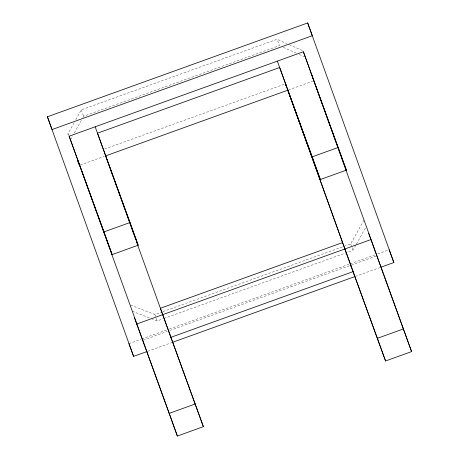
<?xml version="1.0" encoding="UTF-8"?>
<svg xmlns="http://www.w3.org/2000/svg" width="459" height="459" viewBox="0 0 459 459"><rect width="100%" height="100%" fill="white"/><g stroke="black" fill="none" stroke-linecap="round" stroke-linejoin="round"><path stroke-width="0.34" stroke-dasharray="2.29 1.72" d="M68.38 135.256L67.898 133.908L74.083 122.811M75.798 119.724L81.3 109.862L277.098 39.267L286.697 43.53M70.56 139.674L72.625 135.973M74.341 132.892L81.559 119.942M82.936 117.475L83.624 116.242L279.422 45.648L277.098 39.267M162.939 311.609L350.659 243.93L363.723 220.498M163.915 318.477L352.982 250.316L356.075 244.762M356.419 244.148L366.047 226.884M104.669 149.009L284.832 84.054M80.285 165.016L104.308 156.353M288.493 89.953L312.516 81.289M130.545 305.063L154.867 314.524L162.268 311.856M151.269 318.603L157.185 320.904L163.243 318.724M128.939 343.602L141.074 339.23M141.751 338.983L166.697 329.992M169.394 329.017L349.419 264.114M350.091 263.873L375.037 254.877M377.734 253.907L388.526 250.017M143.185 340.09L167.208 331.432M169.887 330.463L349.385 265.755M351.393 265.027L376.087 256.128M147.741 351.261L172.016 342.512M355.409 276.393L379.685 267.637M132.209 311.185L150.615 318.345M289.256 44.666L303.336 50.92M283.26 47.352L296.698 53.319M299.257 54.46L304.374 56.732M350.659 243.93L352.982 250.316M81.3 109.862L83.624 116.242M154.867 314.524L157.185 320.904M67.898 133.908L68.362 135.187"/><path stroke-width="0.69" d="M47.409 116.781L307.668 22.95L312.315 35.71L52.056 129.541L47.409 116.781L133.58 356.368L147.069 351.502M368.6 233.201L411.591 351.6L385.566 360.986L342.575 242.587L160.392 308.27L203.383 426.669L177.358 436.05L69.143 136.191L303.376 51.747L346.367 170.146L320.342 179.526L287.827 90.193L105.645 155.876L138.159 245.209L112.134 254.59L77.296 158.877M69.143 136.191L103.981 231.91L130.006 222.529L138.159 245.209M277.351 61.127L312.189 156.846L338.214 147.459M136.69 324.031L370.924 239.587M136.449 241.663L170.868 337.331L353.051 271.648L385.566 360.986M172.687 342.265L354.738 276.634M381.033 267.155L393.845 262.537L307.668 22.95M134.367 317.651L169.205 413.37L195.23 403.983M377.413 338.3L403.438 328.919M389.198 249.771L393.845 262.537M311.529 74.427L346.367 170.146M411.591 351.6L343.452 163.232M286.433 86.361L285.504 83.808L286.232 85.827M350.728 265.268L351.422 267.184M95.168 126.81L130.006 222.529M170.868 337.331L203.383 426.669M128.939 343.602L133.58 356.368M303.376 51.747L343.355 162.888M312.189 156.846L320.342 179.526M353.051 271.648L279.674 67.507L97.492 133.19L131.762 228.536M287.196 88.518L342.575 242.587M131.859 228.88L135.87 239.971M103.981 231.91L112.134 254.59M169.205 413.37L177.358 436.05M77.732 161.195L78.948 164.569"/></g></svg>
